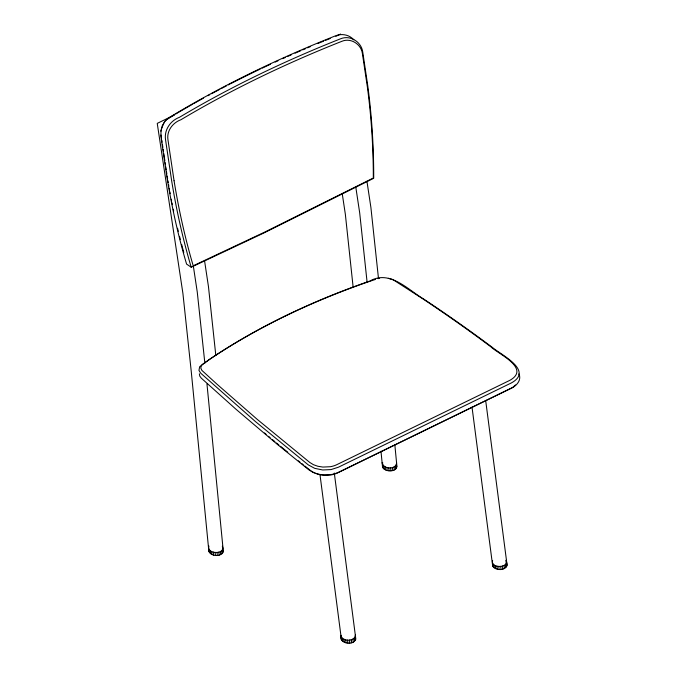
<?xml version="1.0" encoding="UTF-8"?>
<svg xmlns="http://www.w3.org/2000/svg" width="677" height="677" viewBox="0 0 677 677"><rect width="100%" height="100%" fill="white"/><g stroke="black" fill="none" stroke-linecap="round" stroke-linejoin="round"><path stroke-width="1.02" d="M199.368 373.814L199.749 376.073L201.289 378.147L235.943 409.213L277.011 444.095L308.814 469.813L312.842 472.275L318.799 474.459L323.733 475.254L331.239 474.899A16.036 9.427 -6.1 0 0 337.908 472.741L510.813 388.48C516.289 386.228 521.95 380.11 518.904 373.89M161.024 130.373L160.914 136.5L167.041 177.619A850.997 563.272 -63.9 0 0 186.581 264.089L191.202 267.22L263.793 233.023L373.712 178.279A850.997 661.801 -45.8 0 0 367.687 85.226L362.72 51.884C361.315 41.839 350.136 34.755 340.59 38.784A814.355 438.357 -8.6 0 0 179.38 117.341C170.367 120.667 164.062 130.009 165.526 139.631L171.653 180.751A850.997 563.272 -63.9 0 0 191.202 267.22M160.914 131.211L162.268 125.727L165.019 121.217M161.244 129.392L164.02 122.63M208.922 546.051C206.333 554.429 225.779 554.751 222.394 546.195L222.691 549.199M174.344 115.056L157.242 123.383L182.908 293.395L191.252 371.47L208.88 551.408C211.122 556.968 223.148 557.205 223.258 550.359M382.133 462.586C382.607 469.423 396.604 469.948 396.595 462.746M380.982 451.221L382.513 466.791C384.561 472.969 399.142 472.123 396.324 464.591M355.213 637.082C357.718 646.019 338.153 644.927 340.963 635.314C341.682 641.872 355.222 641.855 355.374 635.077M492.611 560.522C490.258 568.587 509.231 568.333 506.041 560.294L506.447 563.382M472.021 407.122L492.661 565.837C495.141 571.083 506.701 570.956 507.005 564.466L485.663 400.386M164.579 121.716L166.119 119.973M515.544 384.942L512.658 387.422M165.526 120.624L168.505 118.043L175.03 114.049A811.461 436.8 -8.6 0 1 335.657 35.771C341.809 33.283 349.434 34.755 353.809 39.867M166.542 119.702L173.997 115.039M335.826 36.363L340.573 34.045M511.981 387.794L338.957 472.106C331.612 475.618 322.878 475.796 315.211 473.24M285.33 315.914L285.229 315.964A550.748 323.724 -6.1 0 0 210.835 358.556L203.015 363.972A7.997 4.697 -6.1 0 0 201.424 365.521L200.756 367.924L201.822 370.327L217.038 384.24L257.302 419.427L309.753 462.433L313.459 464.71L317.919 466.275L322.861 467.071L330.368 466.715A16.036 9.427 -6.1 0 0 337.028 464.557L509.933 380.296C531.013 368.313 498.17 354.02 490.8 346.768A2124.037 1248.481 -6.1 0 0 421.737 298.142L392.973 279.626M370.048 281.234L375.498 279.415M377.986 278.653L379.628 278.306M388.302 278.289L393.109 279.626M314.331 472.884L311.217 471.023M301.62 463.432L303.254 464.744M304.895 466.047L310.633 470.617M298.354 460.809L299.979 462.129M280.506 446.278L287.767 452.236M268.481 436.301L270.089 437.638M272.484 439.635L274.887 441.624M276.487 442.961L278.89 444.958M264.521 432.958L266.103 434.296M366.951 181.318L370.894 207.424L378.485 278.459M355.806 187.14L359.69 212.883L367.044 281.683M342.207 193.495L345.346 214.245L353.149 287.26M204.522 260.51L208.457 286.583L215.811 355.374M193.326 265.968L197.261 292.041L204.852 363.067M174.057 180.751L167.947 139.707C166.534 130.873 172.762 122.672 180.92 119.736A812.908 437.579 -8.6 0 1 341.834 41.322C350.652 37.523 361.069 44.039 362.364 53.356L367.315 86.571A849.017 660.27 -45.8 0 1 373.298 171.501L373.315 178.009L264.707 232.093L193.207 265.782L191.557 260.07A849.017 561.969 -63.9 0 1 174.065 180.751M161.024 135.002L161.481 138.083M161.795 140.139L162.099 142.187M162.404 144.243L162.861 147.315M163.165 149.372L163.47 151.42M163.775 153.476L164.85 160.661M165.154 162.708L165.459 164.765M165.763 166.813L166.22 169.893M166.534 171.95L166.838 173.997M506.675 562.511L507.073 565.591M506.252 563.602L506.65 566.691M505.364 564.601L505.77 567.69M504.069 565.422L504.475 568.511M502.461 566.014L502.867 569.103M500.65 566.336L501.056 569.425M498.754 566.37L499.152 569.459M496.901 566.107L497.307 569.196M495.226 565.566L495.623 568.655M493.829 564.796L494.235 567.885M492.822 563.831L493.22 566.92M334.303 473.037L355.848 639.291M355.027 637.302L355.425 640.391M354.139 638.293L354.536 641.381M352.844 639.113L353.25 642.202M351.236 639.706L351.642 642.795M349.425 640.027L349.823 643.116M347.521 640.061L347.927 643.15M345.676 639.799L346.074 642.888M343.992 639.266L344.398 642.355M342.604 638.487L343.002 641.576M341.589 637.522L341.995 640.611M319.976 474.552L341.436 639.528M394.852 444.941L396.967 466.944M396.257 465.091L396.553 468.095M395.376 466.114L395.673 469.127M394.09 466.952L394.378 469.956M392.474 467.528L392.77 470.54M390.663 467.824L390.951 470.828M388.759 467.799L389.047 470.803M386.897 467.468L387.193 470.481M385.205 466.851L385.501 469.863M383.808 465.996L384.096 469M382.649 462.442L382.513 466.791M382.784 464.947L383.08 467.951M206.967 383.994L223.334 551.56M222.631 549.707L222.919 552.711M221.743 550.731L222.039 553.735M220.457 551.56L220.744 554.573M218.849 552.144L219.136 555.148M217.029 552.432L217.317 555.436M215.125 552.415L215.413 555.419M213.263 552.085L213.56 555.089M211.571 551.467L211.867 554.471M210.175 550.604L210.471 553.617M209.151 549.555L209.447 552.567M208.795 550.206L208.88 551.408M492.594 564.711L492.661 565.837M175.741 113.998A812.908 437.579 -8.6 0 1 192.573 104.241M193.461 103.733A812.908 437.579 -8.6 0 1 203.388 98.199M207.949 95.702A812.908 437.579 -8.6 0 1 209.777 94.712M211.613 93.722A812.908 437.579 -8.6 0 1 219.907 89.296M221.76 88.315A812.908 437.579 -8.6 0 1 226.423 85.886M228.293 84.921A812.908 437.579 -8.6 0 1 230.163 83.956M231.102 83.474A812.908 437.579 -8.6 0 1 260.239 69.071M262.092 68.199A812.908 437.579 -8.6 0 1 270.47 64.264M275.15 62.106A812.908 437.579 -8.6 0 1 277.968 60.82M282.681 58.679A812.908 437.579 -8.6 0 1 285.525 57.41M287.42 56.563A812.908 437.579 -8.6 0 1 291.22 54.879M295.045 53.204A812.908 437.579 -8.6 0 1 300.791 50.707M302.721 49.878A812.908 437.579 -8.6 0 1 305.606 48.651M307.544 47.83A812.908 437.579 -8.6 0 1 310.447 46.603M318.012 43.455A812.908 437.579 -8.6 0 1 323.623 41.153M325.493 40.392A812.908 437.579 -8.6 0 1 330.198 38.496M183.797 252.394A849.017 561.969 -63.9 0 1 182.697 248.417M182.426 247.418A849.017 561.969 -63.9 0 1 181.631 244.422M180.319 239.404A849.017 561.969 -63.9 0 1 179.549 236.375M178.288 231.314A849.017 561.969 -63.9 0 1 177.552 228.259M173.676 211.046A849.017 561.969 -63.9 0 1 173.287 209.227M172.356 204.674A849.017 561.969 -63.9 0 1 171.983 202.846M171.619 201.018A849.017 561.969 -63.9 0 1 171.264 199.19M170.215 193.673A849.017 561.969 -63.9 0 1 169.868 191.828M169.529 189.983A849.017 561.969 -63.9 0 1 169.199 188.138M168.869 186.285A849.017 561.969 -63.9 0 1 168.548 184.423M168.226 182.57A849.017 561.969 -63.9 0 1 167.913 180.708M167.6 178.846A849.017 561.969 -63.9 0 1 167.143 176.045M369.134 281.539A552.153 324.545 -6.1 0 0 284.255 316.557L284.128 316.616A552.627 324.825 -6.1 0 0 209.481 359.36L199.664 366.714L198.962 370.421L200.764 373.23L255.754 421.83L308.289 464.896L314.687 468.332L322.701 469.973L331.061 469.576L338.432 467.198L511.457 382.886C533.84 370.539 501.225 354.951 492.619 347.58A2126.449 1249.894 -6.1 0 0 423.48 298.895C407.935 289.714 389.8 269.632 369.947 280.997A550.376 323.504 -6.1 0 0 285.33 315.914"/></g></svg>
